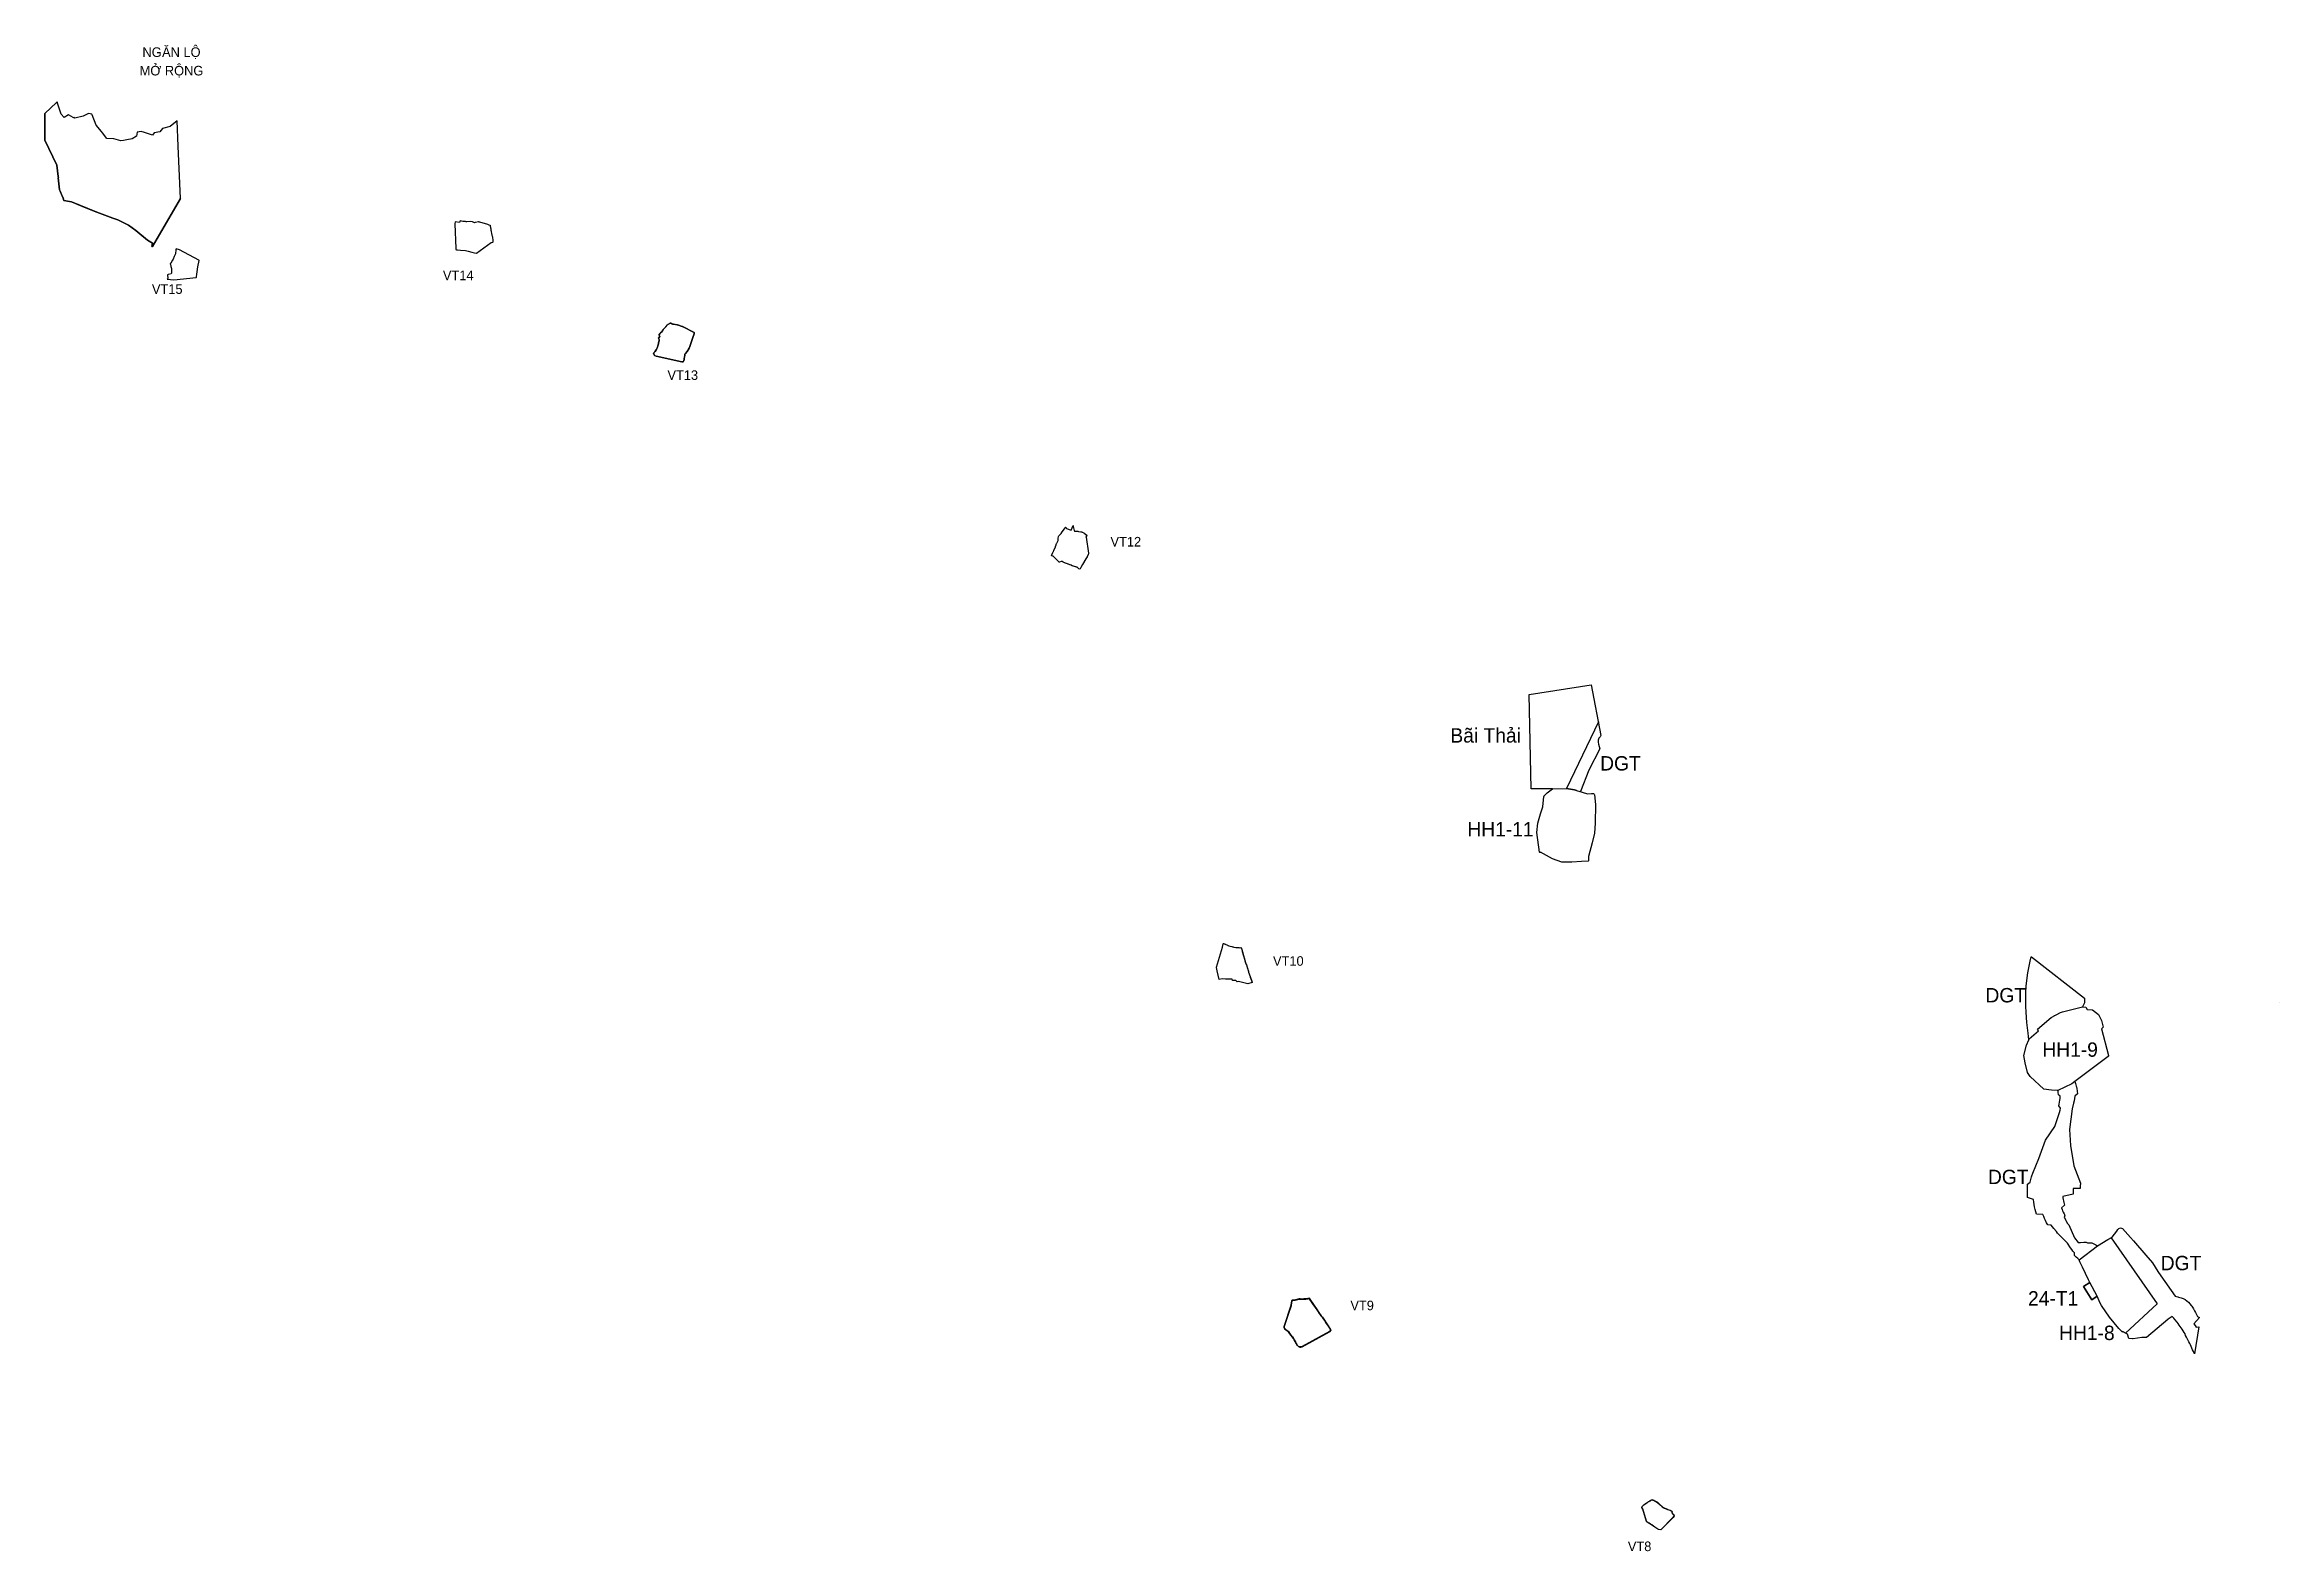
# Model space of a CAD drawing. Extents: x 543427 to 1094619, y 1843191 to 3687312.
# Drawn here: x 543427 to 545757, y 1843191 to 1844762 of the extents above.
import ezdxf

# ---------------------------------------------------------------- set-up
doc = ezdxf.new("R2010")
doc.units = 0
for name, color, linetype in [('BQL', 7, 'Continuous'), ('C-PROP-BNDY', 7, 'Continuous'), ('C-PROP-TEXT', 7, 'Continuous'), ('GPMB', 7, 'Continuous'), ('HH1', 7, 'Continuous'), ('hsktTemplate', 7, 'Continuous'), ('Level 16', 7, 'Continuous'), ('Level 30', 7, 'Continuous'), ('Tuyen 6 Duongbao 3D', 7, 'Continuous'), ('风机平台', 7, 'Continuous')]:
    doc.layers.add(name, color=color, linetype=linetype)

msp = doc.modelspace()

# ---------------------------------------------------------------- linework, layer by layer
at = {"layer": 'BQL'}
for p, q in [((544974.9, 1844084.2), (545039.8, 1844094.3)), ((545522.8, 1843749.4), (545522.7, 1843749.4)), ((545522.7, 1843749.4), (545522.7, 1843749.4))]:
    msp.add_line(p, q, dxfattribs=at)
msp.add_lwpolyline([(545757.4, 1843763.7), (545757.3, 1843763.7), (545757.3, 1843763.7)], close=True, dxfattribs=at)
at = {"layer": 'C-PROP-BNDY'}
for p, q in [((544068.7, 1844460.7), (544069.7, 1844461.9)), ((544069.7, 1844461.9), (544070, 1844462.3)), ((544070, 1844462.3), (544071, 1844463.5)), ((544071, 1844463.5), (544071.3, 1844463.9)), ((544071.3, 1844463.9), (544071.8, 1844464.8)), ((544071.8, 1844464.8), (544072.1, 1844465.2)), ((544072.1, 1844465.2), (544073.1, 1844466.4)), ((544073.1, 1844466.4), (544073.4, 1844466.8)), ((544073.4, 1844466.8), (544074.5, 1844467.9)), ((544074.5, 1844467.9), (544074.8, 1844468.3)), ((544074.8, 1844468.3), (544075.8, 1844469.5)), ((544075.8, 1844469.5), (544076.1, 1844469.9)), ((544076.1, 1844469.9), (544076.6, 1844470.2)), ((544076.6, 1844470.2), (544077.3, 1844470.5)), ((544077.3, 1844470.5), (544077.9, 1844470.9)), ((544077.9, 1844470.9), (544078.4, 1844471.3)), ((544078.4, 1844471.3), (544078.9, 1844471.6)), ((544078.9, 1844471.6), (544079.2, 1844471.7)), ((544079.2, 1844471.7), (544079.3, 1844471.7)), ((544079.3, 1844471.7), (544079.7, 1844471.5)), ((544079.7, 1844471.5), (544080.2, 1844471.3)), ((544080.2, 1844471.3), (544080.7, 1844471.1)), ((544080.7, 1844471.1), (544081.1, 1844470.9)), ((544081.1, 1844470.9), (544081.6, 1844470.7)), ((544081.6, 1844470.7), (544082.1, 1844470.5)), ((544082.1, 1844470.5), (544082.6, 1844470.4)), ((544082.6, 1844470.4), (544086.2, 1844469.9)), ((544086.2, 1844469.9), (544086.7, 1844469.8)), ((544086.7, 1844469.8), (544091.5, 1844468.1)), ((544091.5, 1844468.1), (544092, 1844468.1)), ((544092, 1844468.1), (544103.9, 1844461.8)), ((544103.9, 1844461.8), (544103.9, 1844461.7)), ((544103.9, 1844461.7), (544103.9, 1844460.5)), ((544061.7, 1844439.7), (544061.9, 1844440.1)), ((544062.2, 1844438.9), (544061.7, 1844439.7)), ((544061.9, 1844440.1), (544062.1, 1844440.6)), ((544062.1, 1844440.6), (544062.4, 1844441)), ((544062.8, 1844438), (544062.2, 1844438.9)), ((544062.4, 1844441), (544063, 1844441.8)), ((544063, 1844441.8), (544063.4, 1844442.2)), ((544063.4, 1844442.2), (544064.6, 1844443.8)), ((544064.6, 1844443.8), (544064.8, 1844444.3)), ((544064.8, 1844444.3), (544065.2, 1844445.2)), ((544065.2, 1844445.2), (544065.4, 1844445.6)), ((544065.4, 1844445.6), (544066.8, 1844450)), ((544066.8, 1844450), (544066.9, 1844450.5)), ((544066.9, 1844450.5), (544067, 1844451)), ((544067, 1844456), (544068.3, 1844457.6)), ((544067.3, 1844455.3), (544067, 1844456)), ((544067, 1844451), (544067.4, 1844453)), ((544067.3, 1844459.2), (544068.4, 1844460.3)), ((544067.8, 1844458.4), (544067.3, 1844459.2)), ((544067.5, 1844454.6), (544067.3, 1844455.3)), ((544067.4, 1844453), (544067.5, 1844453.5)), ((544067.6, 1844454), (544067.5, 1844454.6)), ((544067.5, 1844453.5), (544067.6, 1844454)), ((544068.3, 1844457.6), (544067.8, 1844458.4)), ((544068.4, 1844460.3), (544068.7, 1844460.7)), ((544094.4, 1844438.3), (544094, 1844436.1)), ((544094.5, 1844439.2), (544094.4, 1844438.3)), ((544095.1, 1844439.9), (544094.5, 1844439.2)), ((544096.7, 1844442.2), (544095.1, 1844439.9)), ((544097.3, 1844443.1), (544096.7, 1844442.2)), ((544097.8, 1844443.9), (544097.3, 1844443.1)), ((544099, 1844445.6), (544097.8, 1844443.9)), ((544099.2, 1844446.3), (544099, 1844445.6)), ((544102.9, 1844457.7), (544099.2, 1844446.3)), ((544103.8, 1844459.3), (544102.9, 1844457.7)), ((544103.9, 1844460.5), (544103.8, 1844459.3)), ((544062.8, 1844438), (544064.5, 1844437.2)), ((544091.2, 1844431.2), (544064.5, 1844437.2)), ((544091.9, 1844431.2), (544091.2, 1844431.2)), ((544092.5, 1844431.4), (544091.9, 1844431.2)), ((544092.9, 1844431.8), (544092.5, 1844431.4)), ((544093.2, 1844432.3), (544092.9, 1844431.8)), ((544093.6, 1844434.1), (544093.2, 1844432.3)), ((544093.7, 1844434.7), (544093.6, 1844434.1)), ((544094, 1844436.1), (544093.7, 1844434.7)), ((544484.4, 1844249.7), (544486.5, 1844252)), ((544486.5, 1844252), (544486.8, 1844252.4)), ((544486.8, 1844252.4), (544487.8, 1844254.1)), ((544487.8, 1844254.1), (544488.1, 1844254.5)), ((544488.1, 1844254.5), (544490.1, 1844256.8)), ((544490.1, 1844256.8), (544490.6, 1844257.4)), ((544490.6, 1844257.4), (544491.1, 1844258.1)), ((544491.1, 1844258.1), (544491.6, 1844258.7)), ((544491.6, 1844258.7), (544492.4, 1844257.6)), ((544492.4, 1844257.6), (544497.3, 1844255.9)), ((544497.3, 1844255.9), (544499.5, 1844260.7)), ((544499.5, 1844260.7), (544499.5, 1844259.1)), ((544499.5, 1844259.1), (544499.6, 1844258)), ((544499.6, 1844258), (544500.4, 1844255.5)), ((544500.4, 1844255.5), (544500.7, 1844254.8)), ((544500.7, 1844254.8), (544504.3, 1844254.6)), ((544504.3, 1844254.6), (544504.8, 1844254.5)), ((544504.8, 1844254.5), (544507.3, 1844254.1)), ((544507.3, 1844254.1), (544507.8, 1844254)), ((544507.8, 1844254), (544508.3, 1844253.9)), ((544508.3, 1844253.9), (544508.7, 1844253.7)), ((544508.7, 1844253.7), (544510.5, 1844252.8)), ((544510.5, 1844252.8), (544511, 1844252.5)), ((544511, 1844252.5), (544513.5, 1844250.4)), ((544476.8, 1844229.4), (544478.2, 1844232.5)), ((544476.8, 1844229.4), (544478.4, 1844228.5)), ((544478.2, 1844232.5), (544478.5, 1844233)), ((544484.8, 1844222.4), (544478.4, 1844228.5)), ((544478.5, 1844233), (544478.7, 1844233.4)), ((544478.7, 1844233.4), (544478.9, 1844233.9)), ((544478.9, 1844233.9), (544479.1, 1844234.4)), ((544479.1, 1844234.4), (544480.8, 1844238.5)), ((544480.8, 1844238.5), (544481, 1844239)), ((544481, 1844239), (544481.3, 1844239.4)), ((544481.3, 1844239.4), (544482.1, 1844241.8)), ((544482.1, 1844241.8), (544482.3, 1844242.3)), ((544482.3, 1844242.3), (544483.7, 1844245)), ((544483.7, 1844247.2), (544484.2, 1844249.3)), ((544483.7, 1844246.7), (544483.7, 1844247.2)), ((544483.7, 1844245.5), (544483.7, 1844246.7)), ((544483.7, 1844245), (544483.7, 1844245.5)), ((544484.2, 1844249.3), (544484.4, 1844249.7)), ((544512.9, 1844248.6), (544513.5, 1844250.4)), ((544512.9, 1844248.6), (544515.3, 1844231.6)), ((544514.9, 1844230.2), (544513.8, 1844228.1)), ((544515.2, 1844230.9), (544514.9, 1844230.2)), ((544515.3, 1844231.6), (544515.2, 1844230.9)), ((544485, 1844222.3), (544484.8, 1844222.4)), ((544484.8, 1844222.4), (544484.8, 1844222.4)), ((544487, 1844223), (544485, 1844222.3)), ((544487.9, 1844223.2), (544487, 1844223)), ((544488, 1844222.9), (544487.9, 1844223.2)), ((544489.1, 1844222.2), (544488, 1844222.9)), ((544490.4, 1844221.7), (544489.1, 1844222.2)), ((544490.8, 1844221.5), (544490.4, 1844221.7)), ((544492.3, 1844220.9), (544490.8, 1844221.5)), ((544495.8, 1844219.6), (544492.3, 1844220.9)), ((544497.3, 1844219.1), (544495.8, 1844219.6)), ((544497.4, 1844219.1), (544497.3, 1844219.1)), ((544497.8, 1844218.8), (544497.4, 1844219.1)), ((544498.2, 1844218.5), (544497.8, 1844218.8)), ((544498.3, 1844218.4), (544498.2, 1844218.5)), ((544498.2, 1844218.5), (544498.2, 1844218.5)), ((544501.9, 1844217.5), (544498.3, 1844218.4)), ((544502.8, 1844217.3), (544501.9, 1844217.5)), ((544503.4, 1844217.1), (544502.8, 1844217.3)), ((544503.9, 1844216.7), (544503.4, 1844217.1)), ((544505.4, 1844215.3), (544503.9, 1844216.7)), ((544506, 1844215), (544505.4, 1844215.3)), ((544506.6, 1844215.4), (544506, 1844215)), ((544507.3, 1844216.7), (544506.6, 1844215.4)), ((544507.4, 1844216.9), (544507.3, 1844216.7)), ((544509.1, 1844219.9), (544507.4, 1844216.9)), ((544511.1, 1844223.4), (544509.1, 1844219.9)), ((544511.6, 1844224.2), (544511.1, 1844223.4)), ((544512.7, 1844226), (544511.6, 1844224.2)), ((544513.2, 1844226.9), (544512.7, 1844226)), ((544513.8, 1844228.1), (544513.2, 1844226.9)), ((544648.9, 1843799.9), (544655.1, 1843820.9)), ((544655.1, 1843820.9), (544655.9, 1843824.5)), ((544655.9, 1843824.5), (544656.3, 1843824.7)), ((544656.3, 1843824.7), (544657.4, 1843824.2)), ((544657.4, 1843824.2), (544657.9, 1843824)), ((544657.9, 1843824), (544660.2, 1843822.9)), ((544660.2, 1843822.9), (544660.6, 1843822.7)), ((544660.6, 1843822.7), (544661.1, 1843822.6)), ((544661.1, 1843822.6), (544661.6, 1843822.4)), ((544661.6, 1843822.4), (544665, 1843821.5)), ((544665, 1843821.5), (544665.5, 1843821.3)), ((544665.5, 1843821.3), (544666.4, 1843821.1)), ((544666.4, 1843821.1), (544666.9, 1843821)), ((544666.9, 1843821), (544668.9, 1843820.7)), ((544668.9, 1843820.7), (544669.4, 1843820.7)), ((544669.4, 1843820.7), (544670.4, 1843820.6)), ((544670.4, 1843820.6), (544670.9, 1843820.6)), ((544670.9, 1843820.6), (544671.4, 1843820.6)), ((544671.4, 1843820.6), (544672.2, 1843820.5)), ((544672.2, 1843820.5), (544673.2, 1843820.3)), ((544673.2, 1843820.3), (544673.7, 1843820.3)), ((544673.7, 1843820.3), (544674.7, 1843820.5)), ((544674.7, 1843820.5), (544675, 1843819.3)), ((544675, 1843819.3), (544675.3, 1843818.4)), ((544675.3, 1843818.4), (544675.7, 1843816.9)), ((544675.7, 1843816.9), (544675.8, 1843816.5)), ((544675.8, 1843816.5), (544678.4, 1843807.3)), ((544648.9, 1843799.7), (544648.9, 1843799.9)), ((544649.7, 1843796.1), (544648.9, 1843799.7)), ((544651.7, 1843787.1), (544649.7, 1843796.1)), ((544654.7, 1843787.8), (544651.7, 1843787.1)), ((544654.9, 1843787.8), (544654.7, 1843787.8)), ((544658.3, 1843787.7), (544654.9, 1843787.8)), ((544661.7, 1843787.7), (544658.3, 1843787.7)), ((544662.9, 1843787.7), (544661.7, 1843787.7)), ((544664.3, 1843787.7), (544662.9, 1843787.7)), ((544664.8, 1843787.6), (544664.3, 1843787.7)), ((544665.1, 1843787.6), (544664.8, 1843787.6)), ((544665.5, 1843786.2), (544665.1, 1843787.6)), ((544668, 1843786.1), (544665.5, 1843786.2)), ((544668.6, 1843786.1), (544668, 1843786.1)), ((544669.2, 1843786.1), (544668.6, 1843786.1)), ((544670.3, 1843784.8), (544669.2, 1843786.1)), ((544678.4, 1843807.3), (544678.5, 1843806.8)), ((544678.5, 1843806.8), (544679.6, 1843803.5)), ((544679.6, 1843803.5), (544679.8, 1843803)), ((544679.8, 1843803), (544680, 1843802.6)), ((544680, 1843802.6), (544680.7, 1843800.2)), ((544680.7, 1843800.2), (544680.9, 1843799.7)), ((544680.9, 1843799.7), (544681, 1843799.2)), ((544681, 1843799.2), (544681.2, 1843798.7)), ((544681.2, 1843798.7), (544681.6, 1843797.3)), ((544681.6, 1843797.3), (544681.8, 1843796.8)), ((544681.8, 1843796.8), (544682.1, 1843795.9)), ((544682.1, 1843795.9), (544682.3, 1843795.4)), ((544682.3, 1843795.4), (544682.4, 1843794.9)), ((544682.4, 1843794.9), (544684, 1843790.2)), ((544684, 1843790.2), (544684.1, 1843789.7)), ((544684.1, 1843789.7), (544686, 1843784.4)), ((544671.8, 1843785.1), (544670.3, 1843784.8)), ((544681.5, 1843782.7), (544671.8, 1843785.1)), ((544686, 1843784.1), (544681.5, 1843782.7)), ((544686, 1843784.4), (544686, 1843784.1)), ((544726.9, 1843447.5), (544719.3, 1843425.3)), ((544727, 1843449.4), (544726.7, 1843448.3)), ((544726.7, 1843448.3), (544726.9, 1843447.5)), ((544726.9, 1843447.5), (544726.9, 1843447.5)), ((544727.4, 1843452.6), (544727, 1843449.4)), ((544727.9, 1843452.7), (544727.4, 1843452.6)), ((544731, 1843452.9), (544727.9, 1843452.7)), ((544731.4, 1843453.1), (544731, 1843452.9)), ((544735.1, 1843454.2), (544731.4, 1843453.1)), ((544735.3, 1843454.1), (544735.1, 1843454.2)), ((544735.8, 1843454.1), (544735.3, 1843454.1)), ((544736.3, 1843454.1), (544735.8, 1843454.1)), ((544739.4, 1843454), (544736.3, 1843454.1)), ((544739.9, 1843454.1), (544739.4, 1843454)), ((544742.1, 1843454.2), (544739.9, 1843454.1)), ((544743.1, 1843454.3), (544742.1, 1843454.2)), ((544744.1, 1843454.5), (544743.1, 1843454.3)), ((544745.4, 1843454.8), (544744.1, 1843454.5)), ((544744.1, 1843454.5), (544744.1, 1843454.5)), ((544746.2, 1843453.7), (544745.4, 1843454.8)), ((544746.7, 1843453), (544746.2, 1843453.7)), ((544747, 1843452.6), (544746.7, 1843453)), ((544747.8, 1843451.4), (544747, 1843452.6)), ((544748.1, 1843451), (544747.8, 1843451.4)), ((544750.1, 1843448.1), (544748.1, 1843451)), ((544750.4, 1843447.7), (544750.1, 1843448.1)), ((544752.4, 1843444.8), (544750.4, 1843447.7)), ((544752.7, 1843444.4), (544752.4, 1843444.8)), ((544753.8, 1843442.7), (544752.7, 1843444.4)), ((544754.1, 1843442.3), (544753.8, 1843442.7)), ((544754.3, 1843441.9), (544754.1, 1843442.3)), ((544754.6, 1843441.5), (544754.3, 1843441.9)), ((544755.4, 1843440.2), (544754.6, 1843441.5)), ((544755.7, 1843439.8), (544755.4, 1843440.2)), ((544757.9, 1843436.4), (544755.7, 1843439.8)), ((544759.3, 1843435), (544757.9, 1843436.4)), ((544719.3, 1843425.3), (544719.4, 1843424.1)), ((544719.4, 1843424.1), (544719.9, 1843423.2)), ((544719.9, 1843423.2), (544720.3, 1843422.6)), ((544720.3, 1843422.6), (544721.3, 1843421.8)), ((544721.3, 1843421.8), (544722.1, 1843421.1)), ((544722.1, 1843421.1), (544724.4, 1843419.2)), ((544724.4, 1843419.2), (544725.6, 1843417.6)), ((544725.6, 1843417.6), (544726.5, 1843416.4)), ((544726.5, 1843416.4), (544726.8, 1843416)), ((544726.8, 1843416), (544728, 1843414.4)), ((544728, 1843414.4), (544729.1, 1843412.8)), ((544729.1, 1843412.8), (544729.7, 1843412)), ((544738.2, 1843404.3), (544766.7, 1843419.9)), ((544759.6, 1843434.6), (544759.3, 1843435)), ((544759.8, 1843434.2), (544759.6, 1843434.6)), ((544762.4, 1843430.5), (544759.8, 1843434.2)), ((544762.7, 1843430), (544762.4, 1843430.5)), ((544763, 1843429.6), (544762.7, 1843430)), ((544764.7, 1843427.2), (544763, 1843429.6)), ((544764.9, 1843426.7), (544764.7, 1843427.2)), ((544766.3, 1843424.6), (544764.9, 1843426.7)), ((544766.6, 1843424.2), (544766.3, 1843424.6)), ((544767.6, 1843422.5), (544766.6, 1843424.2)), ((544767.6, 1843422.5), (544766.6, 1843424.2)), ((544766.7, 1843419.9), (544768, 1843421.5)), ((544766.7, 1843419.9), (544768, 1843421.5)), ((544767.9, 1843422.1), (544767.6, 1843422.5)), ((544767.9, 1843422.1), (544767.6, 1843422.5)), ((544768, 1843421.5), (544767.9, 1843422.1)), ((544768, 1843421.5), (544767.9, 1843422.1)), ((544729.7, 1843412), (544729.9, 1843411.5)), ((544729.9, 1843411.5), (544731.2, 1843409.4)), ((544731.2, 1843409.4), (544731.4, 1843408.9)), ((544731.4, 1843408.9), (544731.7, 1843408.5)), ((544731.7, 1843408.5), (544731.9, 1843408)), ((544731.9, 1843408), (544732.2, 1843407.6)), ((544732.2, 1843407.6), (544732.6, 1843406.7)), ((544732.6, 1843406.7), (544733.1, 1843405.8)), ((544733.1, 1843405.8), (544733.3, 1843405.4)), ((544733.3, 1843405.4), (544734.4, 1843404.4)), ((544734.4, 1843404.4), (544735.8, 1843403.8)), ((544735.8, 1843403.8), (544736.7, 1843403.8)), ((544736.7, 1843403.8), (544737.7, 1843404.1)), ((544737.7, 1843404.1), (544738.2, 1843404.3)), ((545092.4, 1843236.5), (545092.6, 1843237.1)), ((545093.5, 1843235), (545092.4, 1843236.5)), ((545092.6, 1843237.1), (545092.8, 1843237.7)), ((545092.8, 1843237.7), (545094.3, 1843239)), ((545097.3, 1843222.1), (545093.5, 1843235)), ((545094.3, 1843239), (545094.7, 1843239.3)), ((545094.7, 1843239.3), (545097.5, 1843241.3)), ((545097.5, 1843241.3), (545097.9, 1843241.6)), ((545097.9, 1843241.6), (545098.7, 1843242.2)), ((545098.7, 1843242.2), (545099.2, 1843242.5)), ((545099.2, 1843242.5), (545099.6, 1843242.7)), ((545099.6, 1843242.7), (545100, 1843243)), ((545100, 1843243), (545100.5, 1843243.3)), ((545100.5, 1843243.3), (545101.3, 1843243.8)), ((545101.3, 1843243.8), (545101.8, 1843244.1)), ((545101.8, 1843244.1), (545102.3, 1843244.4)), ((545102.3, 1843244.4), (545102.8, 1843244.7)), ((545102.8, 1843244.7), (545102.9, 1843244.7)), ((545102.9, 1843244.7), (545103.3, 1843244.8)), ((545103.3, 1843244.8), (545103.9, 1843244.5)), ((545103.9, 1843244.5), (545104.5, 1843244.2)), ((545104.5, 1843244.2), (545105, 1843244.1)), ((545105, 1843244.1), (545105.5, 1843243.9)), ((545105.5, 1843243.9), (545109, 1843242)), ((545109, 1843242), (545109.4, 1843241.6)), ((545109.4, 1843241.6), (545111.2, 1843239.8)), ((545111.2, 1843239.8), (545111.5, 1843239.5)), ((545111.5, 1843239.5), (545113.5, 1843237.9)), ((545112.4, 1843213.3), (545125.1, 1843226.3)), ((545113.5, 1843237.9), (545113.8, 1843237.5)), ((545113.8, 1843237.5), (545115.3, 1843236.1)), ((545115.3, 1843236.1), (545115.9, 1843236.1)), ((545115.9, 1843236.1), (545116.4, 1843235.9)), ((545116.4, 1843235.9), (545119.2, 1843234.7)), ((545119.2, 1843234.7), (545119.7, 1843234.5)), ((545119.7, 1843234.5), (545121.7, 1843233.9)), ((545121.7, 1843233.9), (545122.2, 1843233.8)), ((545122.2, 1843233.8), (545123.9, 1843232.8)), ((545123.9, 1843232.8), (545124, 1843232)), ((545124, 1843232), (545123.9, 1843231)), ((545123.9, 1843231), (545125, 1843229.9)), ((545125, 1843229.9), (545125.4, 1843229.6)), ((545126.2, 1843227.8), (545125.1, 1843226.3)), ((545125.1, 1843226.2), (545125.1, 1843226.2)), ((545125.4, 1843229.6), (545125.9, 1843229.1)), ((545125.9, 1843229.1), (545126.2, 1843227.8)), ((545097.7, 1843221.5), (545097.3, 1843222.1)), ((545100.1, 1843220), (545097.7, 1843221.5)), ((545101.5, 1843219.1), (545100.1, 1843220)), ((545102.8, 1843218.3), (545101.5, 1843219.1)), ((545104.6, 1843217.1), (545102.8, 1843218.3)), ((545106.1, 1843216.1), (545104.6, 1843217.1)), ((545109.1, 1843214.1), (545106.1, 1843216.1)), ((545109.8, 1843213.6), (545109.1, 1843214.1)), ((545112.4, 1843213.3), (545109.8, 1843213.6))]:
    msp.add_line(p, q, dxfattribs=at)
msp.add_lwpolyline([(544103.9, 1844461.7), (544103.9, 1844461.8), (544092, 1844468.1), (544091.5, 1844468.1), (544086.7, 1844469.8), (544086.2, 1844469.9), (544082.6, 1844470.4), (544082.1, 1844470.5), (544081.6, 1844470.7), (544081.1, 1844470.9), (544080.7, 1844471.1), (544080.2, 1844471.3), (544079.7, 1844471.5), (544079.3, 1844471.7), (544079.2, 1844471.7), (544078.9, 1844471.6), (544078.4, 1844471.3), (544077.9, 1844470.9), (544077.3, 1844470.5), (544076.6, 1844470.2), (544076.1, 1844469.9), (544075.8, 1844469.5), (544074.8, 1844468.3), (544074.5, 1844467.9), (544073.4, 1844466.8), (544073.1, 1844466.4), (544072.1, 1844465.2), (544071.8, 1844464.8), (544071.3, 1844463.9), (544071, 1844463.5), (544070, 1844462.3), (544069.6, 1844461.9), (544068.7, 1844460.7), (544068.4, 1844460.4), (544067.3, 1844459.2), (544067.8, 1844458.4), (544068.3, 1844457.6), (544067, 1844456), (544067.3, 1844455.3), (544067.5, 1844454.6), (544067.6, 1844454), (544067.5, 1844453.5), (544067.4, 1844453), (544067, 1844451), (544066.9, 1844450.5), (544066.8, 1844450), (544065.4, 1844445.7), (544065.2, 1844445.2), (544064.8, 1844444.3), (544064.6, 1844443.8), (544063.4, 1844442.2), (544063, 1844441.8), (544062.4, 1844441), (544062.1, 1844440.6), (544061.9, 1844440.1), (544061.7, 1844439.7), (544062.2, 1844438.9), (544062.8, 1844438), (544064.5, 1844437.2), (544091.2, 1844431.2), (544091.9, 1844431.2), (544092.5, 1844431.4), (544092.9, 1844431.8), (544093.2, 1844432.3), (544093.6, 1844434), (544093.7, 1844434.7), (544094, 1844436.1), (544094.4, 1844438.3), (544094.5, 1844439.2), (544095.1, 1844439.9), (544096.7, 1844442.2), (544097.3, 1844443.1), (544097.8, 1844443.9), (544099, 1844445.6), (544099.2, 1844446.3), (544102.9, 1844457.7), (544103.8, 1844459.4), (544103.9, 1844460.5)], close=True, dxfattribs=at)
at = {"layer": 'GPMB'}
msp.add_lwpolyline([(545559.9, 1843471.3), (545553.1, 1843467), (545561.7, 1843453.3), (545567.5, 1843456.9)], dxfattribs=at)
msp.add_lwpolyline([(545559.9, 1843471.3), (545553.1, 1843467), (545561.7, 1843453.3), (545567.5, 1843456.9)], dxfattribs=at)
at = {"layer": 'hsktTemplate'}
for p, q in [((544999.2, 1843986.1), (545013.8, 1843986.3)), ((545013.8, 1843986.3), (545014, 1843986.2)), ((545020.3, 1843985.4), (545014, 1843986.2)), ((545022.3, 1843984.9), (545020.3, 1843985.4)), ((545024.3, 1843984.3), (545022.3, 1843984.9)), ((545024.3, 1843984.3), (545028.6, 1843983.2))]:
    msp.add_line(p, q, dxfattribs=at)
for points in [[(545049.9, 1844041.5), (545048.9, 1844040.3), (545047.7, 1844038.7), (545046.9, 1844036.9), (545046.8, 1844034.8), (545047.4, 1844032.5), (545048.1, 1844030.1), (545048.8, 1844027.6), (545037.3, 1844005.4), (545028.6, 1843983.2), (545030.2, 1843982.7), (545035.8, 1843980.7), (545040.1, 1843981), (545041.5, 1843981.1), (545042.1, 1843981), (545042.8, 1843980.6), (545043.2, 1843979.8), (545044, 1843969.8), (545043.9, 1843950.2), (545043.1, 1843939.7), (545040.8, 1843929.8), (545036.9, 1843915.5), (545036.9, 1843911.1), (545036.7, 1843910.8), (545036.5, 1843910.7), (545029.6, 1843910.1), (545019.6, 1843909.7), (545008.9, 1843909.5), (544999.2, 1843913.1), (544989.8, 1843918.1), (544986.9, 1843919.8), (544986.4, 1843919.7), (544986.3, 1843919.7), (544986.1, 1843919.7), (544985.9, 1843919.9), (544983.1, 1843940.3), (544983.9, 1843950.2), (544986.7, 1843960.1), (544989.2, 1843967.4), (544990.4, 1843978), (544990.5, 1843978.3), (544990.6, 1843978.6), (544990.9, 1843978.9), (544993.9, 1843981.8), (544999.2, 1843986.1), (544977.2, 1843985.9), (544974.9, 1844084.2), (545039.8, 1844094.3), (545049.9, 1844041.5)], [(545674.3, 1843434.8), (545668.4, 1843428.2), (545669.5, 1843426.5), (545670.6, 1843424.8), (545673.5, 1843425.1), (545668.9, 1843397), (545667.8, 1843399.4), (545667, 1843401.1), (545666.2, 1843402.7), (545664.7, 1843406.1), (545663.9, 1843407.7), (545663.1, 1843409.4), (545662, 1843411.5), (545660.5, 1843414.2), (545659.6, 1843415.8), (545659.1, 1843417.6), (545658.1, 1843419.2), (545657.1, 1843420.7), (545656, 1843422.4), (545655.1, 1843423.8), (545654, 1843425.3), (545652.9, 1843426.7), (545652, 1843428.4), (545650.9, 1843429.8), (545648.5, 1843432.6), (545647.3, 1843434), (545645.8, 1843435.6), (545641.6, 1843432.9), (545641, 1843432.5), (545619, 1843413.9), (545613.9, 1843413.8), (545605.1, 1843412.4), (545604.4, 1843412.5), (545600.6, 1843412.9), (545599, 1843417.2), (545594, 1843420), (545593.7, 1843419.4), (545590.1, 1843423.4), (545580.3, 1843435), (545572, 1843447.3), (545570.7, 1843449.8), (545567.5, 1843456.9), (545561.7, 1843453.3), (545553.1, 1843467), (545559.9, 1843471.3), (545558.5, 1843474), (545552.1, 1843487.1), (545549.2, 1843492.8), (545548.6, 1843494.8), (545548.7, 1843495), (545547.2, 1843496.3), (545545.5, 1843497.8), (545543.9, 1843499.3), (545543.7, 1843502.1), (545542.2, 1843503.8), (545540.9, 1843505.5), (545539.7, 1843507.3), (545536.4, 1843512.4), (545526, 1843522.5), (545525.1, 1843524.3), (545522.3, 1843527.4), (545520.9, 1843529.2), (545519.6, 1843531), (545515.8, 1843531.5), (545514.6, 1843533.6), (545513.6, 1843535.7), (545512.6, 1843537.8), (545511.7, 1843540), (545510.9, 1843542.2), (545504.1, 1843542.6), (545503.4, 1843545), (545502.7, 1843547.5), (545502.2, 1843550), (545501.7, 1843552.5), (545501.3, 1843555.1), (545500.9, 1843557.6), (545494.8, 1843559.8), (545494.6, 1843562.5), (545494.6, 1843565.3), (545494.6, 1843568.1), (545494.7, 1843570.8), (545494.9, 1843573.6), (545497.6, 1843576), (545498.2, 1843578.7), (545498.9, 1843581.3), (545499.2, 1843582.5), (545500.2, 1843585.4), (545506.4, 1843600.6), (545513.6, 1843619.5), (545523.4, 1843633.9), (545528.2, 1843648.4), (545528.8, 1843650.9), (545529.1, 1843652.9), (545527.4, 1843655.3), (545527.7, 1843657.3), (545528.1, 1843659.2), (545528.4, 1843661.2), (545528.7, 1843663.2), (545528.7, 1843664.1), (545528.7, 1843665.6), (545527.2, 1843667), (545526.8, 1843669.7), (545526.6, 1843670.7), (545526.5, 1843671), (545526.3, 1843671.5), (545519.8, 1843671.8), (545511.9, 1843672.9), (545497.7, 1843686), (545494.9, 1843690.2), (545492.4, 1843700.4), (545490.9, 1843708), (545493.7, 1843718.6), (545496.2, 1843724.2), (545495.3, 1843731.1), (545494.2, 1843742.4), (545493.4, 1843753), (545493.1, 1843759.2), (545493, 1843763), (545493, 1843767.8), (545493.1, 1843773.6), (545493.5, 1843780.4), (545494, 1843786.3), (545495.2, 1843794.2), (545496.1, 1843799.3), (545497.6, 1843806.2), (545498.7, 1843810.8), (545498.9, 1843810.7), (545554.1, 1843767.7), (545554.1, 1843762.7), (545552.1, 1843758.7), (545552.3, 1843758.7), (545555.7, 1843758.5), (545557, 1843755.8), (545562.6, 1843755.5), (545568.9, 1843750.6), (545571.8, 1843744.5), (545573.6, 1843737.4), (545572.1, 1843735.9), (545579.4, 1843708.1), (545579.4, 1843707.6), (545579.2, 1843707.1), (545578.9, 1843706.8), (545544, 1843680.8), (545544.8, 1843678.6), (545545.6, 1843676), (545545.7, 1843675.4), (545546.2, 1843673.4), (545546.6, 1843670.8), (545546.8, 1843668.1), (545544, 1843665.5), (545543.8, 1843663), (545543.4, 1843660.6), (545542.9, 1843658.1), (545541.5, 1843652.3), (545538.5, 1843630.7), (545539.5, 1843614), (545543.1, 1843592.8), (545549.9, 1843574.9), (545549.6, 1843571.8), (545549.6, 1843571.4), (545549.6, 1843570.4), (545549.7, 1843569.4), (545542.5, 1843569.1), (545542.4, 1843568), (545542.4, 1843566.8), (545542.4, 1843565.6), (545542.4, 1843564.4), (545542.4, 1843563.3), (545531.5, 1843560.9), (545531.7, 1843559.4), (545531.9, 1843557.8), (545532.2, 1843556.3), (545532.6, 1843554.8), (545533, 1843553.3), (545533.4, 1843551.8), (545530.2, 1843549.1), (545530.8, 1843547.5), (545531.4, 1843545.9), (545532.1, 1843544.4), (545532.9, 1843542.9), (545533.7, 1843541.4), (545533.1, 1843539.1), (545533.9, 1843537.6), (545534.7, 1843536), (545535.1, 1843535.2), (545536.6, 1843532.6), (545538, 1843531.2), (545543.7, 1843517.7), (545547.5, 1843513.1), (545550.2, 1843512.9), (545553.4, 1843513.3), (545555.9, 1843513.3), (545557.4, 1843512.5), (545559.7, 1843512.5), (545561.8, 1843512.5), (545563.1, 1843511.8), (545564.5, 1843511.2), (545565.2, 1843510.9), (545565.9, 1843510.6), (545567.2, 1843509.9), (545567.8, 1843509.5), (545578.4, 1843515.9), (545583, 1843518.4), (545587.8, 1843524.6), (545588.9, 1843526.4), (545590, 1843527.6), (545591.9, 1843528.1), (545593.9, 1843527.4), (545602.1, 1843518.3), (545605.4, 1843514.6), (545618, 1843499.8), (545625, 1843491.7), (545625.1, 1843491.6), (545630.8, 1843482.8), (545633.9, 1843478.1), (545648.7, 1843456.8), (545650.1, 1843456.5), (545651.4, 1843456.2), (545652.4, 1843455.9), (545654.9, 1843455.4), (545657.2, 1843454.7), (545659.2, 1843453.6), (545660.9, 1843452.2), (545662.5, 1843450.6), (545664, 1843449), (545665.4, 1843447.3), (545666.2, 1843446.4), (545666.8, 1843445.6), (545668, 1843443.8), (545669.1, 1843441.8), (545670.1, 1843439.8), (545671, 1843437.8), (545672, 1843435.9), (545674, 1843434.8), (545674.3, 1843434.8)]]:
    msp.add_lwpolyline(points, dxfattribs=at)
msp.add_lwpolyline([(545030.2, 1843982.7), (545035.8, 1843980.7), (545040.1, 1843981), (545041.5, 1843981.1), (545042.1, 1843981), (545042.8, 1843980.6), (545043.2, 1843979.8), (545044, 1843969.8), (545043.9, 1843950.2), (545043.1, 1843939.7), (545040.8, 1843929.8), (545036.9, 1843915.5), (545036.9, 1843911.1), (545036.7, 1843910.8), (545036.5, 1843910.7), (545029.6, 1843910.1), (545019.6, 1843909.7), (545008.9, 1843909.5), (544999.2, 1843913.1), (544989.8, 1843918.1), (544986.9, 1843919.8), (544986.4, 1843919.7), (544986.3, 1843919.7), (544986.1, 1843919.7), (544985.9, 1843919.9), (544983.1, 1843940.3), (544983.9, 1843950.2), (544986.7, 1843960.1), (544989.2, 1843967.4), (544990.4, 1843978), (544990.5, 1843978.3), (544990.6, 1843978.6), (544990.9, 1843978.9), (544993.9, 1843981.8), (544999.2, 1843986.1), (545013.8, 1843986.3), (545014, 1843986.2), (545020.3, 1843985.4), (545022.3, 1843984.9), (545024.3, 1843984.3)], close=True, dxfattribs=at)
at = {"layer": 'Level 16'}
msp.add_lwpolyline([(544767.8, 1843421.6), (544766.6, 1843420.1), (544738.1, 1843404.5), (544737.6, 1843404.3), (544736.7, 1843404), (544735.8, 1843404), (544734.5, 1843404.5), (544733.5, 1843405.5), (544730.1, 1843411.6), (544729.9, 1843412.1), (544729.3, 1843412.9), (544724.5, 1843419.4), (544722.2, 1843421.3), (544720.5, 1843422.8), (544720.1, 1843423.3), (544719.6, 1843424.1), (544719.5, 1843425.3), (544727.1, 1843447.4), (544726.9, 1843448.3), (544727.2, 1843449.3), (544727.6, 1843452.5), (544731, 1843452.7), (544735, 1843454), (544735.3, 1843453.9), (544739.4, 1843453.8), (544742.1, 1843454), (544744.2, 1843454.3), (544745.3, 1843454.6), (544746, 1843453.6), (544753.6, 1843442.6), (544755.5, 1843439.7), (544757.7, 1843436.3), (544759.1, 1843434.9), (544764.5, 1843427), (544767.7, 1843422)], close=True, dxfattribs=at)
msp.add_lwpolyline([(545125, 1843226.3), (545112.3, 1843213.4), (545109.9, 1843213.7), (545109.1, 1843214.1), (545106.1, 1843216.2), (545104.7, 1843217.1), (545102.8, 1843218.4), (545101.6, 1843219.2), (545100.2, 1843220.1), (545097.7, 1843221.6), (545097.4, 1843222.2), (545093.6, 1843235.1), (545092.5, 1843236.5), (545092.7, 1843237.1), (545092.9, 1843237.6), (545094.4, 1843238.9), (545094.7, 1843239.2), (545097.6, 1843241.3), (545098, 1843241.6), (545098.8, 1843242.1), (545099.2, 1843242.4), (545099.7, 1843242.7), (545100.1, 1843242.9), (545100.5, 1843243.2), (545101.4, 1843243.7), (545101.9, 1843244), (545102.4, 1843244.3), (545102.8, 1843244.6), (545102.9, 1843244.6), (545103.3, 1843244.7), (545103.8, 1843244.4), (545104.5, 1843244.2), (545105, 1843244), (545105.4, 1843243.8), (545109, 1843241.9), (545109.3, 1843241.6), (545111.1, 1843239.7), (545111.5, 1843239.4), (545113.4, 1843237.8), (545113.8, 1843237.4), (545115.3, 1843236.1), (545115.8, 1843236), (545116.3, 1843235.8), (545119.2, 1843234.6), (545119.7, 1843234.5), (545121.7, 1843233.8), (545122.2, 1843233.7), (545123.9, 1843232.7), (545123.9, 1843232), (545123.8, 1843231), (545124.9, 1843229.8), (545125.3, 1843229.5), (545125.8, 1843229.1), (545126, 1843227.8), (545125, 1843226.3), (545125, 1843226.3)], dxfattribs=at)
msp.add_lwpolyline([(545125, 1843226.3), (545112.3, 1843213.4), (545109.9, 1843213.7), (545109.1, 1843214.1), (545106.1, 1843216.2), (545104.7, 1843217.1), (545102.8, 1843218.4), (545101.6, 1843219.2), (545100.2, 1843220.1), (545097.7, 1843221.6), (545097.4, 1843222.2), (545093.6, 1843235.1), (545092.5, 1843236.5), (545092.7, 1843237.1), (545092.9, 1843237.6), (545094.4, 1843238.9), (545094.7, 1843239.2), (545097.6, 1843241.3), (545098, 1843241.6), (545098.8, 1843242.1), (545099.2, 1843242.4), (545099.7, 1843242.7), (545100.1, 1843242.9), (545100.5, 1843243.2), (545101.4, 1843243.7), (545101.9, 1843244), (545102.4, 1843244.3), (545102.8, 1843244.6), (545102.9, 1843244.6), (545103.3, 1843244.7), (545103.8, 1843244.4), (545104.5, 1843244.2), (545105, 1843244), (545105.4, 1843243.8), (545109, 1843241.9), (545109.3, 1843241.6), (545111.1, 1843239.7), (545111.5, 1843239.4), (545113.4, 1843237.8), (545113.8, 1843237.4), (545115.3, 1843236.1), (545115.8, 1843236), (545116.3, 1843235.8), (545119.2, 1843234.6), (545119.7, 1843234.5), (545121.7, 1843233.8), (545122.2, 1843233.7), (545123.9, 1843232.7), (545123.9, 1843232), (545123.8, 1843231), (545124.9, 1843229.8), (545125.3, 1843229.5), (545125.8, 1843229.1), (545126, 1843227.8), (545125, 1843226.3), (545125, 1843226.3)], dxfattribs=at)
at = {"layer": 'Level 30'}
for points in [[(543568.2, 1844601.5), (543539, 1844551.5), (543538.5, 1844551.7), (543539, 1844554.9), (543533.9, 1844558), (543521.9, 1844568.3), (543514.1, 1844573.9), (543503, 1844579.5), (543497.7, 1844581.2), (543481.1, 1844587.2), (543454.6, 1844598), (543446.7, 1844599.5), (543445.8, 1844602.1), (543442.7, 1844609.3), (543442.2, 1844610.8), (543440.8, 1844623.2), (543441.1, 1844623.6), (543440.7, 1844624.4), (543439.5, 1844636.2), (543426.7, 1844662.4), (543426.7, 1844690.4), (543438.9, 1844701.6), (543439.6, 1844702.4)], [(543568.2, 1844601.5), (543539, 1844551.5), (543538.5, 1844551.7), (543539, 1844554.9), (543533.9, 1844558), (543521.9, 1844568.3), (543514.1, 1844573.9), (543503, 1844579.5), (543497.7, 1844581.2), (543481.1, 1844587.2), (543454.6, 1844598), (543446.7, 1844599.5), (543445.8, 1844602.1), (543442.7, 1844609.3), (543442.2, 1844610.8), (543440.8, 1844623.2), (543441.1, 1844623.6), (543440.7, 1844624.4), (543439.5, 1844636.2), (543426.7, 1844662.4), (543426.7, 1844690.4), (543438.9, 1844701.6), (543439.6, 1844702.4)], [(543475.7, 1844689.6), (543472.3, 1844690.4), (543466.8, 1844687.6), (543458.2, 1844685.3), (543457.1, 1844685.9), (543456.7, 1844685.7), (543456.4, 1844686.2), (543451.6, 1844688.7), (543447.1, 1844686.2), (543443.9, 1844689.5), (543440.4, 1844699.9), (543439.6, 1844702.4), (543438.9, 1844701.6), (543426.7, 1844690.4), (543426.7, 1844662.4), (543439.5, 1844636.2), (543440.7, 1844624.4), (543441.1, 1844623.6), (543440.8, 1844623.2), (543442.2, 1844610.8), (543442.7, 1844609.3), (543444.3, 1844605.7), (543445.8, 1844602.1), (543446.7, 1844599.5), (543450.6, 1844598.7), (543454.6, 1844598), (543467.8, 1844592.6), (543481.1, 1844587.2), (543497.7, 1844581.2), (543503, 1844579.5), (543508.5, 1844576.7), (543514.1, 1844573.9), (543518, 1844571.1), (543521.9, 1844568.3), (543527.9, 1844563.1), (543533.9, 1844558), (543539, 1844554.9), (543538.5, 1844551.7), (543539, 1844551.5), (543568.2, 1844601.5), (543565.9, 1844656.2), (543564.8, 1844682.7), (543557.4, 1844676.6), (543549.7, 1844674.6), (543546.7, 1844671), (543540.7, 1844669.9), (543539, 1844667.8), (543530.9, 1844670.4), (543527.3, 1844671.4), (543523, 1844670.8), (543522.5, 1844666.5), (543517.9, 1844663.7), (543512.4, 1844662.8), (543508.9, 1844662.2), (543506.2, 1844661.7), (543498.7, 1844663.8), (543491.6, 1844664.3), (543487.1, 1844670.1), (543485.9, 1844671.5), (543480.5, 1844678.2), (543476.2, 1844688.8)], [(543476.2, 1844688.8), (543475.7, 1844689.6)], [(543894.6, 1844557.2), (543894.5, 1844557.9), (543894, 1844561.3), (543893.9, 1844561.8), (543893, 1844565.2), (543892.6, 1844567.2), (543892.4, 1844568.2), (543892.4, 1844568.7), (543892.3, 1844569.2), (543892.2, 1844570.2), (543892.1, 1844570.2), (543892.1, 1844570.7), (543892, 1844570.7), (543892, 1844571.2), (543892, 1844571.2), (543891.8, 1844572.1), (543891.8, 1844572.9), (543891.9, 1844573.2), (543891.3, 1844573.5), (543890.2, 1844573.9), (543888.7, 1844574.5), (543880.4, 1844576.9), (543879.9, 1844577), (543879.5, 1844577.1), (543879, 1844577.1), (543875.9, 1844576.4), (543875.3, 1844576.4), (543874.8, 1844576.3), (543872.9, 1844577.3), (543870.9, 1844577.5), (543866.9, 1844577.4), (543866.4, 1844577.4), (543865.4, 1844577.6), (543864.9, 1844577.6), (543863.4, 1844577.7), (543862.9, 1844577.7), (543860, 1844578.3), (543859.3, 1844576.7), (543854.8, 1844577.2), (543854.6, 1844575.3), (543855.6, 1844549.3), (543855.6, 1844548.5), (543856.2, 1844548), (543856.6, 1844547.9), (543857.4, 1844547.9), (543860.4, 1844547.7), (543865.4, 1844547.3), (543868.3, 1844546.6), (543872.2, 1844545.6), (543874.9, 1844544.9), (543876.9, 1844544.5), (543877.2, 1844544.6), (543892.3, 1844555.8), (543894.1, 1844556), (543894.3, 1844556.3), (543894.6, 1844557.2)], [(543587.7, 1844537), (543587.6, 1844537.3), (543567.2, 1844548), (543563.8, 1844549.1), (543563.6, 1844548.1), (543563, 1844543.8), (543562.8, 1844543.3), (543561.7, 1844541), (543560.5, 1844538.3), (543559.8, 1844537.4), (543558.1, 1844534.3), (543557.6, 1844533.7), (543557.6, 1844533.7), (543557.6, 1844533.3), (543557.8, 1844532.7), (543558.1, 1844531.2), (543558.2, 1844530.7), (543559, 1844528.6), (543559, 1844528.1), (543558.8, 1844523.6), (543558.7, 1844523.1), (543555.6, 1844522.3), (543554.7, 1844521.9), (543555.2, 1844518.3), (543554.7, 1844517.9), (543554.3, 1844517.4), (543561.4, 1844516.9), (543584.6, 1844519.1), (543585, 1844519.6), (543585.4, 1844522.9), (543585.7, 1844524.8), (543586, 1844528), (543586.3, 1844530.4), (543587.7, 1844537)], [(543587.7, 1844537), (543587.6, 1844537.3), (543567.2, 1844548), (543563.8, 1844549.1), (543563.6, 1844548.1), (543563, 1844543.8), (543562.8, 1844543.3), (543561.7, 1844541), (543560.5, 1844538.3), (543559.8, 1844537.4), (543558.1, 1844534.3), (543557.6, 1844533.7), (543557.6, 1844533.7), (543557.6, 1844533.3), (543557.8, 1844532.7), (543558.1, 1844531.2), (543558.2, 1844530.7), (543559, 1844528.6), (543559, 1844528.1), (543558.8, 1844523.6), (543558.7, 1844523.1), (543555.6, 1844522.3), (543554.7, 1844521.9), (543555.2, 1844518.3), (543554.7, 1844517.9), (543554.3, 1844517.4), (543561.4, 1844516.9), (543584.6, 1844519.1), (543585, 1844519.6), (543585.4, 1844522.9), (543585.7, 1844524.8), (543586, 1844528), (543586.3, 1844530.4), (543587.7, 1844537)], [(543587.7, 1844537), (543587.6, 1844537.3), (543567.2, 1844548), (543563.8, 1844549.1), (543563.6, 1844548.1), (543563, 1844543.8), (543562.8, 1844543.3), (543561.7, 1844541), (543560.5, 1844538.3), (543559.8, 1844537.4), (543558.1, 1844534.3), (543557.6, 1844533.7), (543557.6, 1844533.7), (543557.6, 1844533.3), (543557.8, 1844532.7), (543558.1, 1844531.2), (543558.2, 1844530.7), (543559, 1844528.6), (543559, 1844528.1), (543558.8, 1844523.6), (543558.7, 1844523.1), (543555.6, 1844522.3), (543554.7, 1844521.9), (543555.2, 1844518.3), (543554.7, 1844517.9), (543554.3, 1844517.4), (543561.4, 1844516.9), (543584.6, 1844519.1), (543585, 1844519.6), (543585.4, 1844522.9), (543585.7, 1844524.8), (543586, 1844528), (543586.3, 1844530.4), (543587.7, 1844537)], [(543587.7, 1844537), (543587.6, 1844537.3), (543567.2, 1844548), (543563.8, 1844549.1), (543563.6, 1844548.1), (543563, 1844543.8), (543562.8, 1844543.3), (543561.7, 1844541), (543560.5, 1844538.3), (543559.8, 1844537.4), (543558.1, 1844534.3), (543557.6, 1844533.7), (543557.6, 1844533.7), (543557.6, 1844533.3), (543557.8, 1844532.7), (543558.1, 1844531.2), (543558.2, 1844530.7), (543559, 1844528.6), (543559, 1844528.1), (543558.8, 1844523.6), (543558.7, 1844523.1), (543555.6, 1844522.3), (543554.7, 1844521.9), (543555.2, 1844518.3), (543554.7, 1844517.9), (543554.3, 1844517.4), (543561.4, 1844516.9), (543584.6, 1844519.1), (543585, 1844519.6), (543585.4, 1844522.9), (543585.7, 1844524.8), (543586, 1844528), (543586.3, 1844530.4), (543587.7, 1844537)], [(544103.9, 1844461.7), (544103.9, 1844460.5), (544103.8, 1844459.4), (544102.9, 1844457.7), (544099, 1844445.6), (544097.8, 1844443.9), (544096.7, 1844442.2), (544095.1, 1844439.9), (544094.5, 1844439.2), (544094.4, 1844438.3), (544093.7, 1844434.7), (544093.2, 1844432.3), (544092.9, 1844431.8), (544092.5, 1844431.4), (544091.9, 1844431.2), (544091.2, 1844431.2), (544064.5, 1844437.2), (544062.8, 1844438), (544062.2, 1844438.9), (544061.7, 1844439.7), (544062.1, 1844440.6), (544062.4, 1844441), (544063, 1844441.8), (544064.6, 1844443.8), (544064.8, 1844444.3), (544065.4, 1844445.6), (544066.8, 1844450), (544067, 1844451), (544067.4, 1844453), (544067.6, 1844454), (544067.5, 1844454.6), (544067.3, 1844455.3), (544067, 1844456), (544068.3, 1844457.6), (544067.8, 1844458.4), (544067.3, 1844459.2), (544068.7, 1844460.7), (544069.8, 1844462.2), (544071, 1844463.5), (544071.8, 1844464.8), (544072.1, 1844465.2), (544073.4, 1844466.8), (544074.5, 1844467.9), (544076.1, 1844469.9), (544076.6, 1844470.2), (544077.3, 1844470.5), (544077.9, 1844470.9), (544078.4, 1844471.3), (544078.9, 1844471.6), (544079.2, 1844471.7), (544079.3, 1844471.7), (544081.6, 1844470.7), (544082.1, 1844470.5), (544082.6, 1844470.4), (544086.2, 1844469.9), (544086.7, 1844469.8), (544091.5, 1844468.1), (544092, 1844468.1), (544103.9, 1844461.8), (544103.9, 1844461.7)], [(544515.3, 1844231.6), (544515.2, 1844230.9), (544514.9, 1844230.2), (544513.2, 1844226.9), (544512.7, 1844226), (544511.6, 1844224.2), (544509.1, 1844219.9), (544507.4, 1844216.9), (544506.6, 1844215.4), (544506, 1844215), (544505.4, 1844215.3), (544503.4, 1844217.1), (544498.2, 1844218.5), (544497.4, 1844219.1), (544497.3, 1844219.1), (544492.3, 1844220.9), (544490.4, 1844221.7), (544489.1, 1844222.2), (544488, 1844222.9), (544487.9, 1844223.2), (544487, 1844223), (544485, 1844222.3), (544484.8, 1844222.4), (544484.8, 1844222.4), (544478.4, 1844228.5), (544476.8, 1844229.4), (544478.2, 1844232.5), (544478.5, 1844233), (544478.7, 1844233.4), (544478.9, 1844233.9), (544479.1, 1844234.4), (544480.8, 1844238.5), (544481, 1844239), (544481.3, 1844239.4), (544482.1, 1844241.8), (544482.3, 1844242.3), (544483.7, 1844245), (544483.7, 1844245.5), (544483.7, 1844246.7), (544483.7, 1844247.2), (544484.2, 1844249.3), (544484.4, 1844249.7), (544486.5, 1844252), (544486.8, 1844252.4), (544487.8, 1844254.1), (544488.1, 1844254.5), (544490.1, 1844256.8), (544491.6, 1844258.7), (544492.4, 1844257.6), (544497.3, 1844255.9), (544499.5, 1844260.7), (544499.5, 1844259.1), (544499.6, 1844258), (544500.4, 1844255.5), (544500.7, 1844254.8), (544504.8, 1844254.5), (544507.3, 1844254.1), (544507.8, 1844254), (544508.3, 1844253.9), (544508.7, 1844253.7), (544510.5, 1844252.8), (544511, 1844252.5), (544513.5, 1844250.4), (544512.9, 1844248.6), (544515.3, 1844231.6)], [(544686, 1843784.1), (544681.5, 1843782.7), (544671.8, 1843785.1), (544670.3, 1843784.8), (544669.2, 1843786.1), (544668.6, 1843786.1), (544665.5, 1843786.2), (544665.1, 1843787.6), (544654.7, 1843787.8), (544651.7, 1843787.1), (544649.7, 1843796.1), (544648.9, 1843799.7), (544648.9, 1843799.9), (544655.1, 1843820.9), (544655.9, 1843824.5), (544656.3, 1843824.7), (544660.2, 1843822.9), (544660.6, 1843822.7), (544661.6, 1843822.4), (544666.4, 1843821.1), (544666.9, 1843821), (544668.9, 1843820.7), (544669.4, 1843820.7), (544671.4, 1843820.6), (544673.2, 1843820.3), (544673.7, 1843820.3), (544674.7, 1843820.5), (544675.3, 1843818.4), (544678.4, 1843807.3), (544679.6, 1843803.5), (544680, 1843802.6), (544682.3, 1843795.4), (544682.4, 1843794.9), (544684, 1843790.2), (544686, 1843784.4), (544686, 1843784.1)], [(544768, 1843421.5), (544766.7, 1843419.9), (544738.2, 1843404.3), (544737.7, 1843404.1), (544736.7, 1843403.8), (544735.8, 1843403.8), (544734.4, 1843404.4), (544733.3, 1843405.4), (544729.9, 1843411.5), (544729.7, 1843412), (544729.1, 1843412.8), (544724.4, 1843419.2), (544722.1, 1843421.1), (544720.3, 1843422.6), (544719.9, 1843423.2), (544719.4, 1843424.1), (544719.3, 1843425.3), (544726.9, 1843447.5), (544726.7, 1843448.3), (544727, 1843449.4), (544727.4, 1843452.6), (544731, 1843452.9), (544735.1, 1843454.2), (544735.3, 1843454.1), (544739.4, 1843454), (544742.1, 1843454.2), (544744.1, 1843454.5), (544745.4, 1843454.8), (544746.2, 1843453.7), (544753.8, 1843442.7), (544755.7, 1843439.8), (544757.9, 1843436.4), (544759.3, 1843435), (544764.7, 1843427.2), (544767.9, 1843422.1), (544768, 1843421.5)], [(545126.2, 1843227.8), (545125.1, 1843226.3), (545125.1, 1843226.2), (545112.4, 1843213.3), (545109.8, 1843213.6), (545109.1, 1843214.1), (545106.1, 1843216.1), (545104.6, 1843217.1), (545102.8, 1843218.3), (545101.5, 1843219.1), (545100.1, 1843220), (545097.7, 1843221.5), (545097.3, 1843222.1), (545093.5, 1843235), (545092.4, 1843236.5), (545092.6, 1843237.1), (545092.8, 1843237.7), (545094.3, 1843239), (545094.7, 1843239.3), (545097.5, 1843241.3), (545097.9, 1843241.6), (545098.7, 1843242.2), (545099.2, 1843242.5), (545099.6, 1843242.7), (545100, 1843243), (545100.5, 1843243.3), (545101.3, 1843243.8), (545101.8, 1843244.1), (545102.3, 1843244.4), (545102.8, 1843244.7), (545102.9, 1843244.7), (545103.3, 1843244.8), (545103.9, 1843244.5), (545104.5, 1843244.2), (545105, 1843244.1), (545105.5, 1843243.9), (545109, 1843242), (545109.4, 1843241.6), (545111.2, 1843239.8), (545111.5, 1843239.5), (545113.5, 1843237.9), (545113.8, 1843237.5), (545115.3, 1843236.1), (545115.9, 1843236.1), (545116.4, 1843235.9), (545119.2, 1843234.7), (545119.7, 1843234.5), (545121.7, 1843233.9), (545122.2, 1843233.8), (545123.9, 1843232.8), (545124, 1843232), (545123.9, 1843231), (545125, 1843229.9), (545125.4, 1843229.6), (545125.9, 1843229.1), (545126.2, 1843227.8)]]:
    msp.add_lwpolyline(points, dxfattribs=at)
at = {"layer": 'Tuyen 6 Duongbao 3D'}
for p, q in [((544083.2, 1844432.9), (544082.9, 1844433.1)), ((544083.2, 1844432.9), (544082.9, 1844433.1)), ((545047.2, 1844055.8), (545013.8, 1843986.3)), ((545559.9, 1843471.3), (545559.9, 1843471.3)), ((545567.5, 1843457), (545567.5, 1843457))]:
    msp.add_line(p, q, dxfattribs=at)
at = {"layer": '风机平台'}
for p, q in [((545505.3, 1843735.3), (545519.4, 1843747.6)), ((545519.4, 1843747.6), (545529.1, 1843752.8)), ((545529.1, 1843752.8), (545531.2, 1843753.4)), ((545531.2, 1843753.4), (545552.1, 1843758.7)), ((545552.1, 1843758.7), (545552.3, 1843758.7)), ((545552.3, 1843758.7), (545555.7, 1843758.5)), ((545555.7, 1843758.5), (545557, 1843755.8)), ((545557, 1843755.8), (545562.6, 1843755.5)), ((545562.6, 1843755.5), (545568.9, 1843750.6)), ((545568.9, 1843750.6), (545571.8, 1843744.5)), ((545571.8, 1843744.5), (545573.6, 1843737.4)), ((545490.9, 1843708), (545493.7, 1843718.6)), ((545493.7, 1843718.6), (545496.2, 1843724.2)), ((545496.2, 1843724.2), (545496.6, 1843725.3)), ((545496.6, 1843725.3), (545506.2, 1843733.5)), ((545506.2, 1843733.5), (545505.3, 1843735.3)), ((545573.6, 1843737.4), (545572.1, 1843735.9)), ((545572.1, 1843735.9), (545579.4, 1843708.1)), ((545492.4, 1843700.4), (545490.9, 1843708)), ((545494.9, 1843690.2), (545492.4, 1843700.4)), ((545578.9, 1843706.8), (545544, 1843680.8)), ((545579.2, 1843707.1), (545578.9, 1843706.8)), ((545579.4, 1843707.6), (545579.2, 1843707.1)), ((545579.4, 1843708.1), (545579.4, 1843707.6)), ((545497.7, 1843686), (545494.9, 1843690.2)), ((545511.9, 1843672.9), (545497.7, 1843686)), ((545519.8, 1843671.8), (545511.9, 1843672.9)), ((545526.3, 1843671.5), (545519.8, 1843671.8)), ((545540.9, 1843678.5), (545526.3, 1843671.5)), ((545544, 1843680.8), (545540.9, 1843678.5))]:
    msp.add_line(p, q, dxfattribs=at)
msp.add_lwpolyline([(545578.9, 1843706.8), (545544, 1843680.8), (545540.9, 1843678.5), (545526.3, 1843671.5), (545519.8, 1843671.8), (545511.9, 1843672.9), (545497.7, 1843686), (545494.9, 1843690.2), (545492.4, 1843700.4), (545490.9, 1843708), (545493.7, 1843718.6), (545496.2, 1843724.2), (545496.6, 1843725.3), (545506.2, 1843733.5), (545505.3, 1843735.3), (545519.4, 1843747.6), (545529.1, 1843752.8), (545531.2, 1843753.4), (545552.1, 1843758.7), (545552.3, 1843758.7), (545555.7, 1843758.5), (545557, 1843755.8), (545562.6, 1843755.5), (545568.9, 1843750.6), (545571.8, 1843744.5), (545573.6, 1843737.4), (545572.1, 1843735.9), (545579.4, 1843708.1), (545579.4, 1843707.6), (545579.2, 1843707.1)], close=True, dxfattribs=at)
msp.add_lwpolyline([(545567.8, 1843509.5), (545578.4, 1843515.9), (545582.1, 1843517.9), (545629.9, 1843449), (545596.9, 1843418.3), (545594, 1843420), (545593.7, 1843419.4), (545590.1, 1843423.4), (545580.3, 1843435), (545572, 1843447.3), (545570.7, 1843449.8), (545567.5, 1843456.9), (545559.9, 1843471.3), (545558.5, 1843474), (545552.1, 1843487.1), (545549.2, 1843492.8), (545548.6, 1843494.8), (545548.7, 1843495), (545567.8, 1843509.5)], dxfattribs=at)

# ---------------------------------------------------------------- texts
at = {"layer": 'C-PROP-TEXT'}
for s, p in [('MỞ RỘNG', (543525.7, 1844729.9)), ('NG', (543528.6, 1844749.2)), ('ĂN LỘ ', (543549.1, 1844749.2)), ('VT15', (543538.5, 1844502.1)), ('VT14', (543842, 1844516.4)), ('VT13', (544076.2, 1844412.4)), ('VT12', (544538.3, 1844238.7)), ('VT10', (544707.8, 1843801.5)), ('VT9', (544788.5, 1843442.3)), ('VT8', (545077.9, 1843191.1))]:
    msp.add_text(s, height=10, dxfattribs=at).set_placement(p)
at = {"layer": 'HH1'}
for s, p in [('Bãi Thải', (544892.8, 1844034.2)), ('DGT', (545049, 1844005.1)), ('HH1-11', (544910.5, 1843936.4)), ('DGT', (545450.9, 1843763.3)), ('HH1-9', (545510.2, 1843706.6)), ('DGT', (545453.5, 1843573.8)), ('DGT', (545633.7, 1843484)), ('24-T1', (545495.3, 1843447.2)), ('HH1-8', (545527.7, 1843411.2))]:
    msp.add_text(s, height=15, dxfattribs=at).set_placement(p)

doc.saveas('drawing.dxf')
